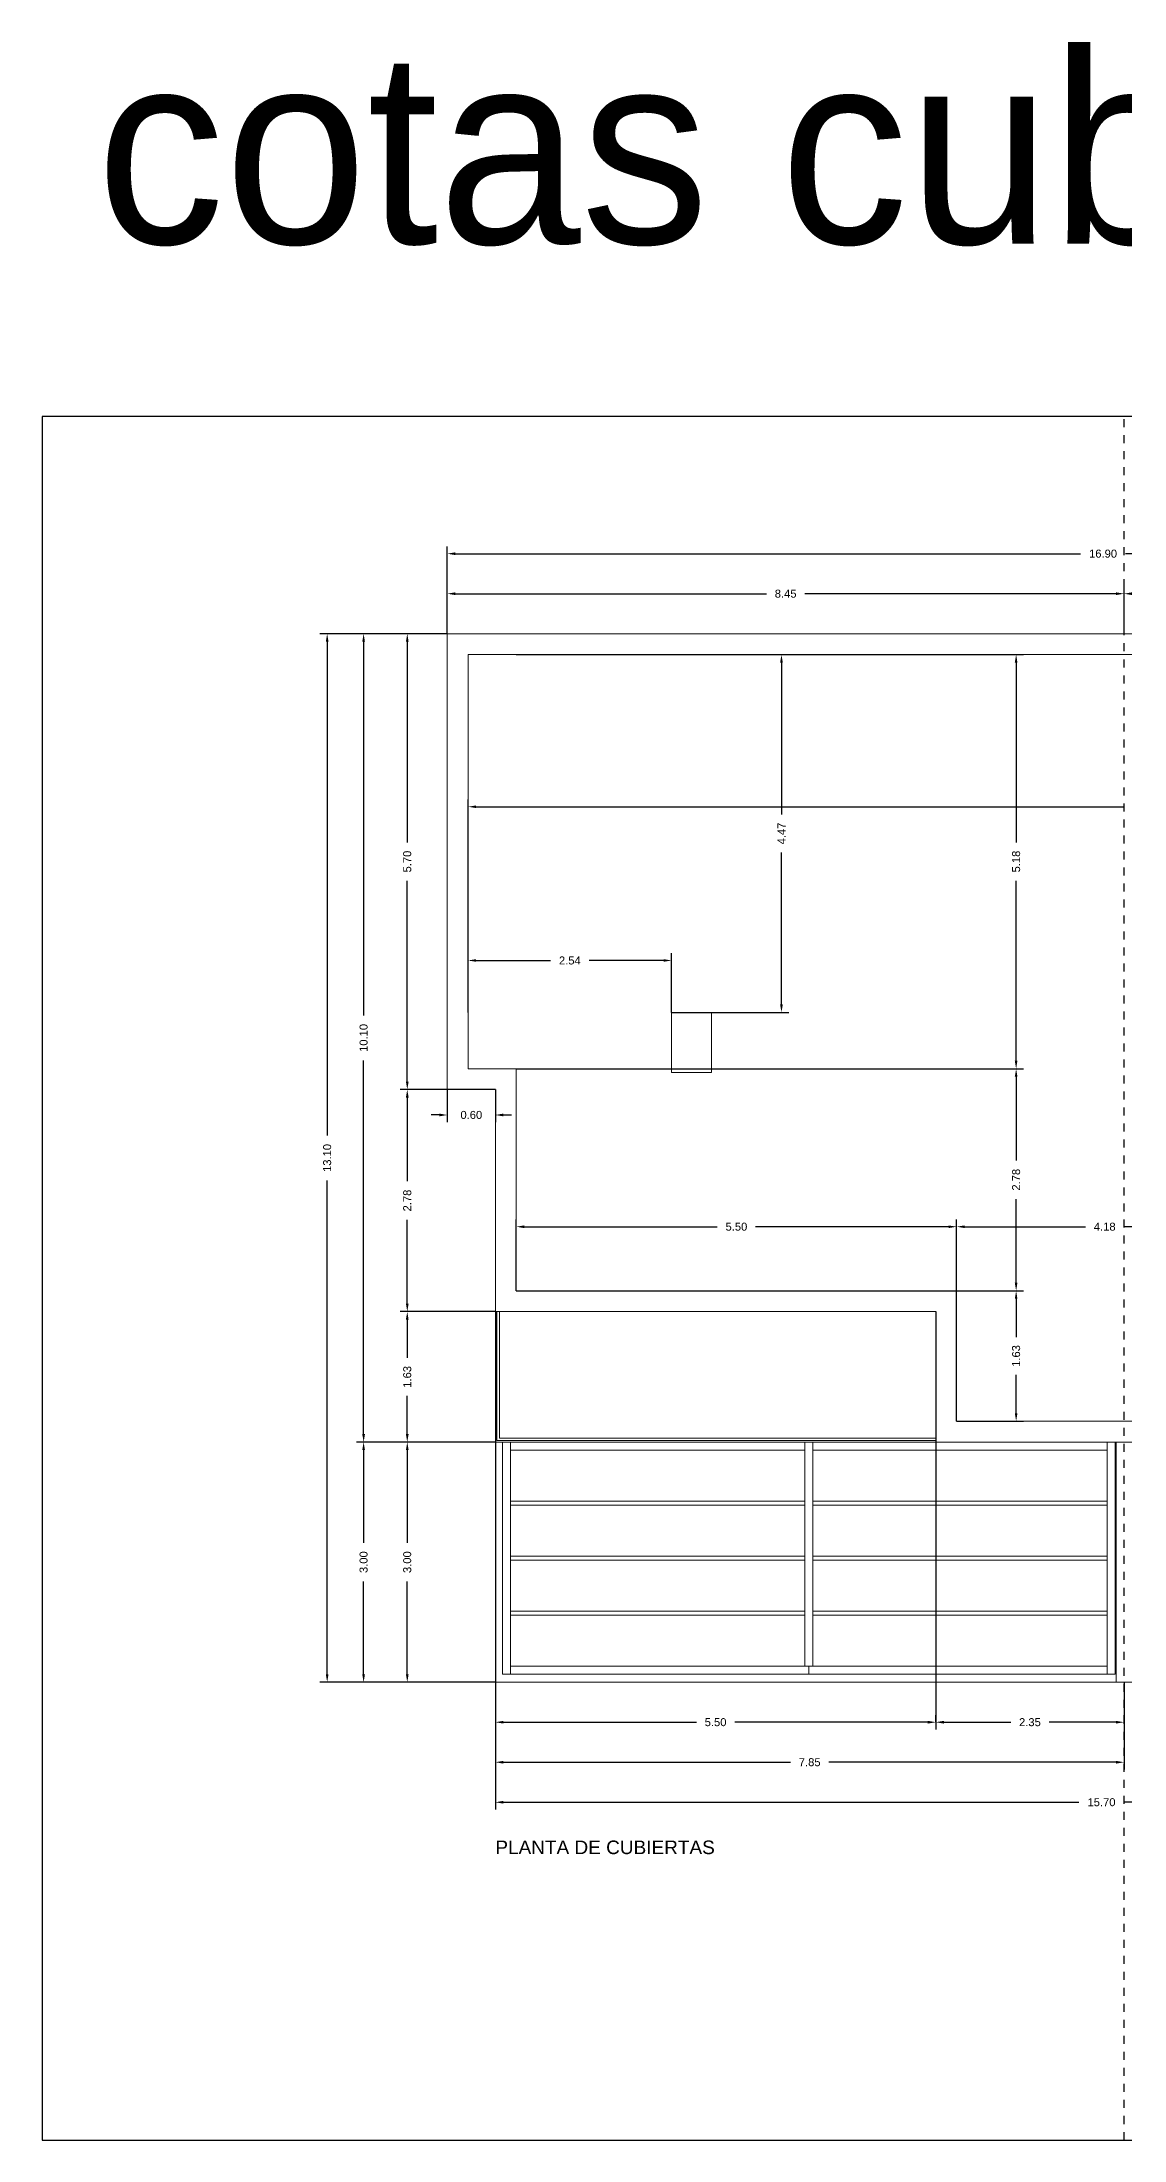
# Model space of a CAD drawing. Header units: millimetres. Extents: x 441156 to 441653, y 4514887 to 4515266.
# Drawn here: x 441363.37 to 441376.88, y 4515196.28 to 4515222.49 of the extents above; entities that cross this region are included whole.
import ezdxf

# ---------------------------------------------------------------- set-up
doc = ezdxf.new("R2010")
doc.units = ezdxf.units.MM
doc.linetypes.add('CONTINUA', pattern=[0])
doc.linetypes.add('RAYITAS', pattern=[0.375, 0.25, -0.125])
doc.layers.add('01_cartela', color=6, linetype='Continuous', plot=False)
for name, color, linetype in [('01_cotas', 254, 'Continuous'), ('01_proyección', 4, 'RAYITAS'), ('01_texto cartela', 5, 'Continuous'), ('01_textos', 7, 'Continuous')]:
    doc.layers.add(name, color=color, linetype=linetype)
doc.layers.add('01_varios', color=4, linetype='Continuous', lineweight=0)
doc.styles.add('Century Gothic_6', font='', dxfattribs={"height": 11})
doc.styles.add('Estilo1', font='swissel.ttf')
doc.styles.add('ROMANS', font='romans')
doc.styles.get('Century Gothic_6').set_extended_font_data('Century Gothic')
doc.dimstyles.new('DECIMAL-50', dxfattribs={"dimtxt": 0.08, "dimasz": 0.15, "dimexe": 0.09, "dimexo": 0, "dimgap": 0.09, "dimtad": 0, "dimzin": 0, "dimdsep": 46, "dimtxsty": 'ROMANS', "dimcen": 0.09, "dimclrt": 6, "dimadec": 0, "dimazin": 0, "dimtfac": 1.38, "dimtix": 1, "dimtofl": 0, "dimtmove": 2, "dimatfit": 3, "dimldrblk": 'OBLIQUE', "dimfxl": 1, "dimtolj": 1, "dimtzin": 0, "dimarcsym": 0})

# ---------------------------------------------------------------- blocks, each defined once
blk = doc.blocks.new('*D32')
at = {"layer": '01_cotas', "color": 0, "linetype": 'CONTINUA', "lineweight": -2, "transparency": 16777216}
for p, q in [((441368.433, 4515215.098), (441368.433, 4515215.688)), ((441376.883, 4515215.098), (441376.883, 4515215.688))]:
    blk.add_line(p, q, dxfattribs=at)
at = {"layer": '01_cotas', "color": 0, "lineweight": -2, "transparency": 16777216}
for p, q in [((441368.533, 4515215.598), (441372.418, 4515215.598)), ((441376.783, 4515215.598), (441372.898, 4515215.598))]:
    blk.add_line(p, q, dxfattribs=at)
at = {"layer": '01_cotas', "color": 0, "transparency": 16777216}
for points in [[(441368.533, 4515215.615), (441368.533, 4515215.581), (441368.433, 4515215.598)], [(441376.783, 4515215.615), (441376.783, 4515215.581), (441376.883, 4515215.598)]]:
    blk.add_solid(points, dxfattribs=at)
at = {"layer": '01_cotas', "color": 7, "transparency": 16777216, "insert": (441372.658, 4515215.598), "char_height": 0.1, "attachment_point": 5, "style": 'Estilo1'}
blk.add_mtext('\\A1;8.45', dxfattribs=at)
blk = doc.blocks.new('*D33')
at = {"layer": '01_cotas', "color": 0, "linetype": 'CONTINUA', "lineweight": -2, "transparency": 16777216}
for p, q in [((441376.883, 4515215.098), (441376.883, 4515215.688)), ((441385.333, 4515215.098), (441385.333, 4515215.688))]:
    blk.add_line(p, q, dxfattribs=at)
at = {"layer": '01_cotas', "color": 0, "lineweight": -2, "transparency": 16777216}
for p, q in [((441376.983, 4515215.598), (441380.868, 4515215.598)), ((441385.233, 4515215.598), (441381.348, 4515215.598))]:
    blk.add_line(p, q, dxfattribs=at)
at = {"layer": '01_cotas', "color": 0, "transparency": 16777216}
for points in [[(441376.983, 4515215.615), (441376.983, 4515215.581), (441376.883, 4515215.598)], [(441385.233, 4515215.615), (441385.233, 4515215.581), (441385.333, 4515215.598)]]:
    blk.add_solid(points, dxfattribs=at)
at = {"layer": '01_cotas', "color": 7, "transparency": 16777216, "insert": (441381.108, 4515215.598), "char_height": 0.1, "attachment_point": 5, "style": 'Estilo1'}
blk.add_mtext('\\A1;8.45', dxfattribs=at)
blk = doc.blocks.new('*D34')
at = {"layer": '01_cotas', "color": 0, "linetype": 'CONTINUA', "lineweight": -2, "transparency": 16777216}
for p, q in [((441368.433, 4515215.098), (441368.433, 4515216.188)), ((441385.333, 4515215.098), (441385.333, 4515216.188))]:
    blk.add_line(p, q, dxfattribs=at)
at = {"layer": '01_cotas', "color": 0, "lineweight": -2, "transparency": 16777216}
for p, q in [((441368.533, 4515216.098), (441376.339, 4515216.098)), ((441385.233, 4515216.098), (441376.902, 4515216.098))]:
    blk.add_line(p, q, dxfattribs=at)
at = {"layer": '01_cotas', "color": 0, "transparency": 16777216}
for points in [[(441368.533, 4515216.115), (441368.533, 4515216.081), (441368.433, 4515216.098)], [(441385.233, 4515216.115), (441385.233, 4515216.081), (441385.333, 4515216.098)]]:
    blk.add_solid(points, dxfattribs=at)
at = {"layer": '01_cotas', "color": 7, "transparency": 16777216, "insert": (441376.621, 4515216.098), "char_height": 0.1, "attachment_point": 5, "style": 'Estilo1'}
blk.add_mtext('\\A1;16.90', dxfattribs=at)
blk = doc.blocks.new('*D35')
at = {"layer": '01_cotas', "color": 0, "linetype": 'CONTINUA', "lineweight": -2, "transparency": 16777216}
for p, q in [((441368.433, 4515215.098), (441367.843, 4515215.098)), ((441368.433, 4515209.403), (441367.843, 4515209.403))]:
    blk.add_line(p, q, dxfattribs=at)
at = {"layer": '01_cotas', "color": 0, "lineweight": -2, "transparency": 16777216}
for p, q in [((441367.933, 4515214.998), (441367.933, 4515212.491)), ((441367.933, 4515209.503), (441367.933, 4515212.01))]:
    blk.add_line(p, q, dxfattribs=at)
at = {"layer": '01_cotas', "color": 0, "transparency": 16777216}
for points in [[(441367.916, 4515214.998), (441367.95, 4515214.998), (441367.933, 4515215.098)], [(441367.916, 4515209.503), (441367.95, 4515209.503), (441367.933, 4515209.403)]]:
    blk.add_solid(points, dxfattribs=at)
at = {"layer": '01_cotas', "color": 7, "transparency": 16777216, "insert": (441367.933, 4515212.251), "char_height": 0.1, "attachment_point": 5, "rotation": 90, "style": 'Estilo1'}
blk.add_mtext('\\A1;5.70', dxfattribs=at)
blk = doc.blocks.new('*D36')
at = {"layer": '01_cotas', "color": 0, "linetype": 'CONTINUA', "lineweight": -2, "transparency": 16777216}
for p, q in [((441369.033, 4515209.403), (441367.843, 4515209.403)), ((441369.033, 4515206.628), (441367.843, 4515206.628))]:
    blk.add_line(p, q, dxfattribs=at)
at = {"layer": '01_cotas', "color": 0, "lineweight": -2, "transparency": 16777216}
for p, q in [((441367.933, 4515209.303), (441367.933, 4515208.256)), ((441367.933, 4515206.728), (441367.933, 4515207.775))]:
    blk.add_line(p, q, dxfattribs=at)
at = {"layer": '01_cotas', "color": 0, "transparency": 16777216}
for points in [[(441367.916, 4515209.303), (441367.95, 4515209.303), (441367.933, 4515209.403)], [(441367.916, 4515206.728), (441367.95, 4515206.728), (441367.933, 4515206.628)]]:
    blk.add_solid(points, dxfattribs=at)
at = {"layer": '01_cotas', "color": 7, "transparency": 16777216, "insert": (441367.933, 4515208.016), "char_height": 0.1, "attachment_point": 5, "rotation": 90, "style": 'Estilo1'}
blk.add_mtext('\\A1;2.78', dxfattribs=at)
blk = doc.blocks.new('*D37')
at = {"layer": '01_cotas', "color": 0, "linetype": 'CONTINUA', "lineweight": -2, "transparency": 16777216}
for p, q in [((441369.033, 4515206.628), (441367.843, 4515206.628)), ((441369.033, 4515204.998), (441367.843, 4515204.998))]:
    blk.add_line(p, q, dxfattribs=at)
at = {"layer": '01_cotas', "color": 0, "lineweight": -2, "transparency": 16777216}
for p, q in [((441367.933, 4515206.528), (441367.933, 4515206.049)), ((441367.933, 4515205.098), (441367.933, 4515205.577))]:
    blk.add_line(p, q, dxfattribs=at)
at = {"layer": '01_cotas', "color": 0, "transparency": 16777216}
for points in [[(441367.916, 4515206.528), (441367.95, 4515206.528), (441367.933, 4515206.628)], [(441367.916, 4515205.098), (441367.95, 4515205.098), (441367.933, 4515204.998)]]:
    blk.add_solid(points, dxfattribs=at)
at = {"layer": '01_cotas', "color": 7, "transparency": 16777216, "insert": (441367.933, 4515205.813), "char_height": 0.1, "attachment_point": 5, "rotation": 90, "style": 'Estilo1'}
blk.add_mtext('\\A1;1.63', dxfattribs=at)
blk = doc.blocks.new('*D38')
at = {"layer": '01_cotas', "color": 0, "linetype": 'CONTINUA', "lineweight": -2, "transparency": 16777216}
for p, q in [((441369.033, 4515204.998), (441367.843, 4515204.998)), ((441369.033, 4515201.998), (441367.843, 4515201.998))]:
    blk.add_line(p, q, dxfattribs=at)
at = {"layer": '01_cotas', "color": 0, "lineweight": -2, "transparency": 16777216}
for p, q in [((441367.933, 4515204.898), (441367.933, 4515203.738)), ((441367.933, 4515202.098), (441367.933, 4515203.258))]:
    blk.add_line(p, q, dxfattribs=at)
at = {"layer": '01_cotas', "color": 0, "transparency": 16777216}
for points in [[(441367.916, 4515204.898), (441367.95, 4515204.898), (441367.933, 4515204.998)], [(441367.916, 4515202.098), (441367.95, 4515202.098), (441367.933, 4515201.998)]]:
    blk.add_solid(points, dxfattribs=at)
at = {"layer": '01_cotas', "color": 7, "transparency": 16777216, "insert": (441367.933, 4515203.498), "char_height": 0.1, "attachment_point": 5, "rotation": 90, "style": 'Estilo1'}
blk.add_mtext('\\A1;3.00', dxfattribs=at)
blk = doc.blocks.new('*D39')
at = {"layer": '01_cotas', "color": 0, "linetype": 'CONTINUA', "lineweight": -2, "transparency": 16777216}
for p, q in [((441369.033, 4515206.628), (441369.033, 4515201.408)), ((441374.533, 4515206.628), (441374.533, 4515201.408))]:
    blk.add_line(p, q, dxfattribs=at)
at = {"layer": '01_cotas', "color": 0, "lineweight": -2, "transparency": 16777216}
for p, q in [((441369.133, 4515201.498), (441371.543, 4515201.498)), ((441374.433, 4515201.498), (441372.023, 4515201.498))]:
    blk.add_line(p, q, dxfattribs=at)
at = {"layer": '01_cotas', "color": 0, "transparency": 16777216}
for points in [[(441369.133, 4515201.515), (441369.133, 4515201.481), (441369.033, 4515201.498)], [(441374.433, 4515201.515), (441374.433, 4515201.481), (441374.533, 4515201.498)]]:
    blk.add_solid(points, dxfattribs=at)
at = {"layer": '01_cotas', "color": 7, "transparency": 16777216, "insert": (441371.783, 4515201.498), "char_height": 0.1, "attachment_point": 5, "style": 'Estilo1'}
blk.add_mtext('\\A1;5.50', dxfattribs=at)
blk = doc.blocks.new('*D40')
at = {"layer": '01_cotas', "color": 0, "linetype": 'CONTINUA', "lineweight": -2, "transparency": 16777216}
for p, q in [((441369.033, 4515201.998), (441369.033, 4515200.908)), ((441376.883, 4515201.998), (441376.883, 4515200.908))]:
    blk.add_line(p, q, dxfattribs=at)
at = {"layer": '01_cotas', "color": 0, "lineweight": -2, "transparency": 16777216}
for p, q in [((441369.133, 4515200.998), (441372.718, 4515200.998)), ((441376.783, 4515200.998), (441373.197, 4515200.998))]:
    blk.add_line(p, q, dxfattribs=at)
at = {"layer": '01_cotas', "color": 0, "transparency": 16777216}
for points in [[(441369.133, 4515201.015), (441369.133, 4515200.981), (441369.033, 4515200.998)], [(441376.783, 4515201.015), (441376.783, 4515200.981), (441376.883, 4515200.998)]]:
    blk.add_solid(points, dxfattribs=at)
at = {"layer": '01_cotas', "color": 7, "transparency": 16777216, "insert": (441372.958, 4515200.998), "char_height": 0.1, "attachment_point": 5, "style": 'Estilo1'}
blk.add_mtext('\\A1;7.85', dxfattribs=at)
blk = doc.blocks.new('*D41')
at = {"layer": '01_cotas', "color": 0, "linetype": 'CONTINUA', "lineweight": -2, "transparency": 16777216}
for p, q in [((441367.933, 4515215.098), (441366.843, 4515215.098)), ((441368.533, 4515201.998), (441366.843, 4515201.998))]:
    blk.add_line(p, q, dxfattribs=at)
at = {"layer": '01_cotas', "color": 0, "lineweight": -2, "transparency": 16777216}
for p, q in [((441366.933, 4515214.998), (441366.933, 4515208.829)), ((441366.933, 4515202.098), (441366.933, 4515208.267))]:
    blk.add_line(p, q, dxfattribs=at)
at = {"layer": '01_cotas', "color": 0, "transparency": 16777216}
for points in [[(441366.916, 4515214.998), (441366.95, 4515214.998), (441366.933, 4515215.098)], [(441366.916, 4515202.098), (441366.95, 4515202.098), (441366.933, 4515201.998)]]:
    blk.add_solid(points, dxfattribs=at)
at = {"layer": '01_cotas', "color": 7, "transparency": 16777216, "insert": (441366.933, 4515208.548), "char_height": 0.1, "attachment_point": 5, "rotation": 90, "style": 'Estilo1'}
blk.add_mtext('\\A1;13.10', dxfattribs=at)
blk = doc.blocks.new('*D48')
at = {"layer": '01_cotas', "color": 0, "linetype": 'CONTINUA', "lineweight": -2, "transparency": 16777216}
for p, q in [((441374.533, 4515201.498), (441374.533, 4515201.588)), ((441376.883, 4515201.498), (441376.883, 4515201.588))]:
    blk.add_line(p, q, dxfattribs=at)
at = {"layer": '01_cotas', "color": 0, "lineweight": -2, "transparency": 16777216}
for p, q in [((441374.633, 4515201.498), (441375.468, 4515201.498)), ((441376.783, 4515201.498), (441375.948, 4515201.498))]:
    blk.add_line(p, q, dxfattribs=at)
at = {"layer": '01_cotas', "color": 0, "transparency": 16777216}
for points in [[(441374.633, 4515201.515), (441374.633, 4515201.481), (441374.533, 4515201.498)], [(441376.783, 4515201.515), (441376.783, 4515201.481), (441376.883, 4515201.498)]]:
    blk.add_solid(points, dxfattribs=at)
at = {"layer": '01_cotas', "color": 7, "transparency": 16777216, "insert": (441375.708, 4515201.498), "char_height": 0.1, "attachment_point": 5, "style": 'Estilo1'}
blk.add_mtext('\\A1;2.35', dxfattribs=at)
blk = doc.blocks.new('*D50')
at = {"layer": '01_cotas', "color": 0, "linetype": 'CONTINUA', "lineweight": -2, "transparency": 16777216}
for p, q in [((441368.433, 4515209.403), (441368.433, 4515208.995)), ((441369.033, 4515209.403), (441369.033, 4515208.995))]:
    blk.add_line(p, q, dxfattribs=at)
at = {"layer": '01_cotas', "color": 0, "lineweight": -2, "transparency": 16777216}
for p, q in [((441368.333, 4515209.085), (441368.233, 4515209.085)), ((441369.133, 4515209.085), (441369.233, 4515209.085))]:
    blk.add_line(p, q, dxfattribs=at)
at = {"layer": '01_cotas', "color": 0, "transparency": 16777216}
for points in [[(441368.333, 4515209.102), (441368.333, 4515209.068), (441368.433, 4515209.085)], [(441369.133, 4515209.102), (441369.133, 4515209.068), (441369.033, 4515209.085)]]:
    blk.add_solid(points, dxfattribs=at)
at = {"layer": '01_cotas', "color": 7, "transparency": 16777216, "insert": (441368.733, 4515209.085), "char_height": 0.1, "attachment_point": 5, "style": 'Estilo1'}
blk.add_mtext('\\A1;0.60', dxfattribs=at)
blk = doc.blocks.new('*D52')
at = {"layer": '01_cotas', "color": 0, "linetype": 'CONTINUA', "lineweight": -2, "transparency": 16777216}
for p, q in [((441369.033, 4515201.998), (441369.033, 4515200.408)), ((441384.733, 4515201.998), (441384.733, 4515200.408))]:
    blk.add_line(p, q, dxfattribs=at)
at = {"layer": '01_cotas', "color": 0, "lineweight": -2, "transparency": 16777216}
for p, q in [((441369.133, 4515200.498), (441376.32, 4515200.498)), ((441384.633, 4515200.498), (441376.883, 4515200.498))]:
    blk.add_line(p, q, dxfattribs=at)
at = {"layer": '01_cotas', "color": 0, "transparency": 16777216}
for points in [[(441369.133, 4515200.515), (441369.133, 4515200.481), (441369.033, 4515200.498)], [(441384.633, 4515200.515), (441384.633, 4515200.481), (441384.733, 4515200.498)]]:
    blk.add_solid(points, dxfattribs=at)
at = {"layer": '01_cotas', "color": 7, "transparency": 16777216, "insert": (441376.602, 4515200.498), "char_height": 0.1, "attachment_point": 5, "style": 'Estilo1'}
blk.add_mtext('\\A1;15.70', dxfattribs=at)
blk = doc.blocks.new('*D53')
at = {"layer": '01_cotas', "color": 0, "linetype": 'CONTINUA', "lineweight": -2, "transparency": 16777216}
for p, q in [((441374.793, 4515205.259), (441374.793, 4515207.779)), ((441378.973, 4515205.259), (441378.973, 4515207.779))]:
    blk.add_line(p, q, dxfattribs=at)
at = {"layer": '01_cotas', "color": 0, "lineweight": -2, "transparency": 16777216}
for p, q in [((441374.893, 4515207.689), (441376.401, 4515207.689)), ((441378.873, 4515207.689), (441376.883, 4515207.689))]:
    blk.add_line(p, q, dxfattribs=at)
at = {"layer": '01_cotas', "color": 0, "transparency": 16777216}
for points in [[(441374.893, 4515207.705), (441374.893, 4515207.672), (441374.793, 4515207.689)], [(441378.873, 4515207.705), (441378.873, 4515207.672), (441378.973, 4515207.689)]]:
    blk.add_solid(points, dxfattribs=at)
at = {"layer": '01_cotas', "color": 7, "transparency": 16777216, "insert": (441376.642, 4515207.689), "char_height": 0.1, "attachment_point": 5, "style": 'Estilo1'}
blk.add_mtext('\\A1;4.18', dxfattribs=at)
blk = doc.blocks.new('*D55')
at = {"layer": '01_cotas', "color": 0, "linetype": 'CONTINUA', "lineweight": -2, "transparency": 16777216}
for p, q in [((441369.293, 4515206.888), (441369.293, 4515207.779)), ((441374.793, 4515206.888), (441374.793, 4515207.779))]:
    blk.add_line(p, q, dxfattribs=at)
at = {"layer": '01_cotas', "color": 0, "lineweight": -2, "transparency": 16777216}
for p, q in [((441369.393, 4515207.689), (441371.803, 4515207.689)), ((441374.693, 4515207.689), (441372.283, 4515207.689))]:
    blk.add_line(p, q, dxfattribs=at)
at = {"layer": '01_cotas', "color": 0, "transparency": 16777216}
for points in [[(441369.393, 4515207.705), (441369.393, 4515207.672), (441369.293, 4515207.689)], [(441374.693, 4515207.705), (441374.693, 4515207.672), (441374.793, 4515207.689)]]:
    blk.add_solid(points, dxfattribs=at)
at = {"layer": '01_cotas', "color": 7, "transparency": 16777216, "insert": (441372.043, 4515207.689), "char_height": 0.1, "attachment_point": 5, "style": 'Estilo1'}
blk.add_mtext('\\A1;5.50', dxfattribs=at)
blk = doc.blocks.new('*D56')
at = {"layer": '01_cotas', "color": 0, "linetype": 'CONTINUA', "lineweight": -2, "transparency": 16777216}
for p, q in [((441368.693, 4515210.436), (441368.693, 4515213.026)), ((441385.073, 4515210.436), (441385.073, 4515213.026))]:
    blk.add_line(p, q, dxfattribs=at)
at = {"layer": '01_cotas', "color": 0, "lineweight": -2, "transparency": 16777216}
for p, q in [((441368.793, 4515212.936), (441376.883, 4515212.936)), ((441384.973, 4515212.936), (441377.445, 4515212.936))]:
    blk.add_line(p, q, dxfattribs=at)
at = {"layer": '01_cotas', "color": 0, "transparency": 16777216}
for points in [[(441368.793, 4515212.953), (441368.793, 4515212.92), (441368.693, 4515212.936)], [(441384.973, 4515212.953), (441384.973, 4515212.92), (441385.073, 4515212.936)]]:
    blk.add_solid(points, dxfattribs=at)
at = {"layer": '01_cotas', "color": 7, "transparency": 16777216, "insert": (441377.164, 4515212.936), "char_height": 0.1, "attachment_point": 5, "style": 'Estilo1'}
blk.add_mtext('\\A1;16.38', dxfattribs=at)
blk = doc.blocks.new('*D59')
at = {"layer": '01_cotas', "color": 0, "linetype": 'CONTINUA', "lineweight": -2, "transparency": 16777216}
for p, q in [((441368.693, 4515210.366), (441368.693, 4515211.105)), ((441371.233, 4515210.366), (441371.233, 4515211.105))]:
    blk.add_line(p, q, dxfattribs=at)
at = {"layer": '01_cotas', "color": 0, "lineweight": -2, "transparency": 16777216}
for p, q in [((441368.793, 4515211.015), (441369.722, 4515211.015)), ((441371.133, 4515211.015), (441370.203, 4515211.015))]:
    blk.add_line(p, q, dxfattribs=at)
at = {"layer": '01_cotas', "color": 0, "transparency": 16777216}
for points in [[(441368.793, 4515211.032), (441368.793, 4515210.999), (441368.693, 4515211.015)], [(441371.133, 4515211.032), (441371.133, 4515210.999), (441371.233, 4515211.015)]]:
    blk.add_solid(points, dxfattribs=at)
at = {"layer": '01_cotas', "color": 7, "transparency": 16777216, "insert": (441369.963, 4515211.015), "char_height": 0.1, "attachment_point": 5, "style": 'Estilo1'}
blk.add_mtext('\\A1;2.54', dxfattribs=at)
blk = doc.blocks.new('*D60')
at = {"layer": '01_cotas', "color": 0, "linetype": 'CONTINUA', "lineweight": -2, "transparency": 16777216}
for p, q in [((441371.233, 4515214.838), (441372.696, 4515214.838)), ((441371.233, 4515210.366), (441372.696, 4515210.366))]:
    blk.add_line(p, q, dxfattribs=at)
at = {"layer": '01_cotas', "color": 0, "lineweight": -2, "transparency": 16777216}
for p, q in [((441372.606, 4515214.738), (441372.606, 4515212.841)), ((441372.606, 4515210.466), (441372.606, 4515212.363))]:
    blk.add_line(p, q, dxfattribs=at)
at = {"layer": '01_cotas', "color": 0, "transparency": 16777216}
for points in [[(441372.589, 4515214.738), (441372.622, 4515214.738), (441372.606, 4515214.838)], [(441372.589, 4515210.466), (441372.622, 4515210.466), (441372.606, 4515210.366)]]:
    blk.add_solid(points, dxfattribs=at)
at = {"layer": '01_cotas', "color": 7, "transparency": 16777216, "insert": (441372.606, 4515212.602), "char_height": 0.1, "attachment_point": 5, "rotation": 90, "style": 'Estilo1'}
blk.add_mtext('\\A1;4.47', dxfattribs=at)
blk = doc.blocks.new('*D64')
at = {"layer": '01_cotas', "color": 0, "linetype": 'CONTINUA', "lineweight": -2, "transparency": 16777216}
for p, q in [((441374.793, 4515206.888), (441375.626, 4515206.888)), ((441374.793, 4515205.259), (441375.626, 4515205.259))]:
    blk.add_line(p, q, dxfattribs=at)
at = {"layer": '01_cotas', "color": 0, "lineweight": -2, "transparency": 16777216}
for p, q in [((441375.536, 4515206.788), (441375.536, 4515206.31)), ((441375.536, 4515205.359), (441375.536, 4515205.837))]:
    blk.add_line(p, q, dxfattribs=at)
at = {"layer": '01_cotas', "color": 0, "transparency": 16777216}
for points in [[(441375.519, 4515206.788), (441375.552, 4515206.788), (441375.536, 4515206.888)], [(441375.519, 4515205.359), (441375.552, 4515205.359), (441375.536, 4515205.259)]]:
    blk.add_solid(points, dxfattribs=at)
at = {"layer": '01_cotas', "color": 7, "transparency": 16777216, "insert": (441375.536, 4515206.074), "char_height": 0.1, "attachment_point": 5, "rotation": 90, "style": 'Estilo1'}
blk.add_mtext('\\A1;1.63', dxfattribs=at)
blk = doc.blocks.new('*D65')
at = {"layer": '01_cotas', "color": 0, "linetype": 'CONTINUA', "lineweight": -2, "transparency": 16777216}
for p, q in [((441369.293, 4515209.663), (441375.626, 4515209.663)), ((441369.293, 4515206.888), (441375.626, 4515206.888))]:
    blk.add_line(p, q, dxfattribs=at)
at = {"layer": '01_cotas', "color": 0, "lineweight": -2, "transparency": 16777216}
for p, q in [((441375.536, 4515209.563), (441375.536, 4515208.516)), ((441375.536, 4515206.988), (441375.536, 4515208.035))]:
    blk.add_line(p, q, dxfattribs=at)
at = {"layer": '01_cotas', "color": 0, "transparency": 16777216}
for points in [[(441375.519, 4515209.563), (441375.552, 4515209.563), (441375.536, 4515209.663)], [(441375.519, 4515206.988), (441375.552, 4515206.988), (441375.536, 4515206.888)]]:
    blk.add_solid(points, dxfattribs=at)
at = {"layer": '01_cotas', "color": 7, "transparency": 16777216, "insert": (441375.536, 4515208.276), "char_height": 0.1, "attachment_point": 5, "rotation": 90, "style": 'Estilo1'}
blk.add_mtext('\\A1;2.78', dxfattribs=at)
blk = doc.blocks.new('*D66')
at = {"layer": '01_cotas', "color": 0, "linetype": 'CONTINUA', "lineweight": -2, "transparency": 16777216}
for p, q in [((441369.293, 4515214.838), (441375.626, 4515214.838)), ((441369.293, 4515209.663), (441375.626, 4515209.663))]:
    blk.add_line(p, q, dxfattribs=at)
at = {"layer": '01_cotas', "color": 0, "lineweight": -2, "transparency": 16777216}
for p, q in [((441375.536, 4515214.738), (441375.536, 4515212.491)), ((441375.536, 4515209.763), (441375.536, 4515212.01))]:
    blk.add_line(p, q, dxfattribs=at)
at = {"layer": '01_cotas', "color": 0, "transparency": 16777216}
for points in [[(441375.519, 4515214.738), (441375.552, 4515214.738), (441375.536, 4515214.838)], [(441375.519, 4515209.763), (441375.552, 4515209.763), (441375.536, 4515209.663)]]:
    blk.add_solid(points, dxfattribs=at)
at = {"layer": '01_cotas', "color": 7, "transparency": 16777216, "insert": (441375.536, 4515212.251), "char_height": 0.1, "attachment_point": 5, "rotation": 90, "style": 'Estilo1'}
blk.add_mtext('\\A1;5.18', dxfattribs=at)
blk = doc.blocks.new('*D575')
at = {"layer": '01_cotas', "color": 0, "linetype": 'CONTINUA', "lineweight": -2, "transparency": 16777216}
for p, q in [((441368.433, 4515215.098), (441367.298, 4515215.098)), ((441368.433, 4515204.998), (441367.298, 4515204.998))]:
    blk.add_line(p, q, dxfattribs=at)
at = {"layer": '01_cotas', "color": 0, "lineweight": -2, "transparency": 16777216}
for p, q in [((441367.388, 4515214.998), (441367.388, 4515210.329)), ((441367.388, 4515205.098), (441367.388, 4515209.767))]:
    blk.add_line(p, q, dxfattribs=at)
at = {"layer": '01_cotas', "color": 0, "transparency": 16777216}
for points in [[(441367.371, 4515214.998), (441367.405, 4515214.998), (441367.388, 4515215.098)], [(441367.371, 4515205.098), (441367.405, 4515205.098), (441367.388, 4515204.998)]]:
    blk.add_solid(points, dxfattribs=at)
at = {"layer": '01_cotas', "color": 7, "transparency": 16777216, "insert": (441367.388, 4515210.048), "char_height": 0.1, "attachment_point": 5, "rotation": 90, "style": 'Estilo1'}
blk.add_mtext('\\A1;10.10', dxfattribs=at)
blk = doc.blocks.new('*D576')
at = {"layer": '01_cotas', "color": 0, "linetype": 'CONTINUA', "lineweight": -2, "transparency": 16777216}
for p, q in [((441367.388, 4515204.998), (441367.298, 4515204.998)), ((441367.388, 4515201.998), (441367.298, 4515201.998))]:
    blk.add_line(p, q, dxfattribs=at)
at = {"layer": '01_cotas', "color": 0, "lineweight": -2, "transparency": 16777216}
for p, q in [((441367.388, 4515204.898), (441367.388, 4515203.738)), ((441367.388, 4515202.098), (441367.388, 4515203.258))]:
    blk.add_line(p, q, dxfattribs=at)
at = {"layer": '01_cotas', "color": 0, "transparency": 16777216}
for points in [[(441367.371, 4515204.898), (441367.405, 4515204.898), (441367.388, 4515204.998)], [(441367.371, 4515202.098), (441367.405, 4515202.098), (441367.388, 4515201.998)]]:
    blk.add_solid(points, dxfattribs=at)
at = {"layer": '01_cotas', "color": 7, "transparency": 16777216, "insert": (441367.388, 4515203.498), "char_height": 0.1, "attachment_point": 5, "rotation": 90, "style": 'Estilo1'}
blk.add_mtext('\\A1;3.00', dxfattribs=at)

msp = doc.modelspace()

# ---------------------------------------------------------------- linework, layer by layer
at = {"layer": '01_cartela', "color": 1}
msp.add_lwpolyline([(441363.372, 4515217.813), (441363.372, 4515196.278), (441394.01, 4515196.278), (441394.01, 4515217.813)], close=True, dxfattribs=at)
at = {"layer": '01_proyección', "color": 10, "ltscale": 0.25}
msp.add_line((441376.883, 4515196.278, 0), (441376.883, 4515217.813), dxfattribs=at)
at = {"layer": '01_varios'}
for p, q in [((441369.033, 4515206.628, 0), (441369.033, 4515204.998, 0)), ((441369.053, 4515206.628, 0), (441369.053, 4515205.018, 0)), ((441369.083, 4515206.628, 0), (441369.083, 4515205.048, 0)), ((441369.053, 4515205.018, 0), (441374.533, 4515205.018, 0)), ((441369.083, 4515205.048, 0), (441374.533, 4515205.048, 0)), ((441369.033, 4515204.998, 0), (441374.533, 4515204.998, 0)), ((441369.033, 4515204.998, 0), (441369.033, 4515201.998, 0)), ((441369.123, 4515204.998, 0), (441369.123, 4515202.098, 0)), ((441369.223, 4515202.098, 0), (441369.223, 4515204.998, 0)), ((441372.898, 4515204.898), (441369.223, 4515204.898, 0)), ((441372.898, 4515202.198), (441372.898, 4515204.998)), ((441372.998, 4515202.198), (441372.998, 4515204.998)), ((441376.673, 4515204.898, 0), (441372.998, 4515204.898)), ((441376.673, 4515202.098, 0), (441376.673, 4515204.998, 0)), ((441376.773, 4515202.098, 0), (441376.773, 4515204.998, 0)), ((441376.783, 4515204.998, 0), (441376.783, 4515201.998, 0)), ((441376.783, 4515204.998, 0), (441376.783, 4515201.998, 0)), ((441369.223, 4515204.261, 0), (441372.898, 4515204.261)), ((441372.998, 4515204.261), (441376.673, 4515204.261, 0)), ((441369.223, 4515204.211, 0), (441372.898, 4515204.211)), ((441372.998, 4515204.211), (441376.673, 4515204.211, 0)), ((441369.223, 4515203.573, 0), (441372.898, 4515203.573)), ((441369.223, 4515203.523, 0), (441372.898, 4515203.523)), ((441372.998, 4515203.573), (441376.673, 4515203.573, 0)), ((441372.998, 4515203.523), (441376.673, 4515203.523, 0)), ((441369.223, 4515202.886, 0), (441372.898, 4515202.886)), ((441369.223, 4515202.836, 0), (441372.898, 4515202.836)), ((441372.998, 4515202.886), (441376.673, 4515202.886, 0)), ((441372.998, 4515202.836), (441376.673, 4515202.836, 0)), ((441376.673, 4515202.198, 0), (441369.223, 4515202.198, 0)), ((441372.948, 4515202.098), (441372.948, 4515202.198)), ((441372.948, 4515202.098), (441372.948, 4515202.198)), ((441376.783, 4515201.998, 0), (441369.033, 4515201.998, 0)), ((441376.773, 4515202.098, 0), (441369.123, 4515202.098, 0)), ((441376.983, 4515201.998, 0), (441376.783, 4515201.998, 0)), ((441376.783, 4515201.998, 0), (441376.983, 4515201.998, 0))]:
    msp.add_line(p, q, dxfattribs=at)
at = {"layer": '01_varios', "elevation": 0}
for points in [[(441368.433, 4515209.403), (441368.433, 4515215.098), (441385.333, 4515215.098), (441385.333, 4515209.403), (441384.733, 4515209.403), (441384.733, 4515206.628), (441379.233, 4515206.628), (441379.233, 4515204.998), (441374.533, 4515204.998), (441374.533, 4515206.628), (441369.033, 4515206.628), (441369.033, 4515209.403)], [(441368.693, 4515209.663), (441368.693, 4515214.838), (441385.073, 4515214.838), (441385.073, 4515209.663), (441384.473, 4515209.663), (441384.473, 4515206.888), (441378.973, 4515206.888), (441378.973, 4515205.259), (441374.793, 4515205.259), (441374.793, 4515206.888), (441369.293, 4515206.888), (441369.293, 4515209.663)], [(441371.233, 4515209.616), (441371.233, 4515210.366), (441371.733, 4515210.366), (441371.733, 4515209.616)]]:
    msp.add_lwpolyline(points, close=True, dxfattribs=at)

# ---------------------------------------------------------------- texts
at = {"layer": '01_texto cartela', "color": 1, "insert": (441364.051, 4515222.364), "char_height": 2.39287, "width": 27.31448, "attachment_point": 1, "style": 'Century Gothic_6'}
msp.add_mtext('cotas cubierta', dxfattribs=at)
at = {"layer": '01_textos', "color": 5, "style": 'Estilo1'}
msp.add_text('PLANTA DE CUBIERTAS', height=0.16973, dxfattribs=at).set_placement((441369.033, 4515199.85))

# ---------------------------------------------------------------- dimensions: what is measured, and where the dimension line sits
at = {"layer": '01_cotas'}
for base, p1, p2, picture, middle in [((441385.333, 4515216.098), (441368.433, 4515215.098, 0), (441385.333, 4515215.098), '*D34', (441376.621, 4515216.098)), ((441385.073, 4515212.936), (441368.693, 4515210.436, 0), (441385.073, 4515210.436, 0), '*D56', (441377.164, 4515212.936)), ((441378.973, 4515207.689), (441374.793, 4515205.259, 0), (441378.973, 4515205.259, 0), '*D53', (441376.642, 4515207.689))]:
    dim = msp.add_linear_dim(base=base, p1=p1, p2=p2, dimstyle='DECIMAL-50', override={"dimtxt": 0.1, "dimasz": 0.1, "dimtxsty": 'Estilo1', "dimsah": 1, "dimclrt": 7, "dimfxl": 0.09, "dimarcsym": 2}, dxfattribs=at)
    dim.commit()
    dim.dimension.update_dxf_attribs({"geometry": picture, "text_midpoint": middle, "dimtype": 160})
for base, p1, p2, picture, middle in [((441376.883, 4515215.598), (441368.433, 4515215.098, 0), (441376.883, 4515215.098, 0), '*D32', (441372.658, 4515215.598)), ((441385.333, 4515215.598), (441376.883, 4515215.098, 0), (441385.333, 4515215.098, 0), '*D33', (441381.108, 4515215.598)), ((441369.033, 4515209.085), (441368.433, 4515209.403, 0), (441369.033, 4515209.403), '*D50', (441368.733, 4515209.085)), ((441369.293, 4515207.689), (441374.793, 4515206.888, 0), (441369.293, 4515206.888, 0), '*D55', (441372.043, 4515207.689)), ((441374.533, 4515201.498), (441369.033, 4515206.628, 0), (441374.533, 4515206.628, 0), '*D39', (441371.783, 4515201.498)), ((441376.883, 4515200.998), (441369.033, 4515201.998, 0), (441376.883, 4515201.998, 0), '*D40', (441372.958, 4515200.998)), ((441376.883, 4515201.498), (441374.533, 4515201.498), (441376.883, 4515201.498), '*D48', (441375.708, 4515201.498))]:
    dim = msp.add_linear_dim(base=base, p1=p1, p2=p2, dimstyle='DECIMAL-50', override={"dimtxt": 0.1, "dimasz": 0.1, "dimtxsty": 'Estilo1', "dimsah": 1, "dimclrt": 7, "dimfxl": 0.09, "dimarcsym": 2}, dxfattribs=at)
    dim.commit()
    dim.dimension.update_dxf_attribs({"geometry": picture, "text_midpoint": middle})
for base, p1, p2, angle, picture, middle in [((441366.933, 4515215.098, 0), (441368.533, 4515201.998), (441367.933, 4515215.098), 90, '*D41', (441366.933, 4515208.548, 0)), ((441367.388, 4515204.998), (441368.433, 4515215.098), (441368.433, 4515204.998), 90, '*D575', (441367.388, 4515210.048)), ((441367.932859081, 4515209.403011822), (441368.432858994, 4515215.098011822, -0.000000531), (441368.432858994, 4515209.403011822, -0.000000531), 90, '*D35', (441367.93285908, 4515212.250511822)), ((441375.535745019, 4515214.838011824), (441369.292859394, 4515209.663011823, -0.000000531), (441369.292859394, 4515214.838011824, -0.000000531), 90, '*D66', (441375.535745018, 4515212.250511823)), ((441372.606, 4515214.838), (441371.233, 4515210.366, 0), (441371.233, 4515214.838, 0), 90, '*D60', (441372.606, 4515212.602)), ((441368.693, 4515211.015), (441371.233, 4515210.366, 0), (441368.693, 4515210.366), 180, '*D59', (441369.963, 4515211.015)), ((441375.535745, 4515209.663012), (441369.292859, 4515206.888006, -0.000001), (441369.292859, 4515209.663012, -0.000001), 90, '*D65', (441375.535745, 4515208.275509)), ((441367.932859, 4515206.628006), (441369.032859, 4515209.403012, -0.000001), (441369.032859, 4515206.628006, -0.000001), 90, '*D36', (441367.932859, 4515208.015509)), ((441375.536, 4515206.888), (441374.793, 4515205.259, 0), (441374.793, 4515206.888, 0), 90, '*D64', (441375.536, 4515206.074)), ((441367.933, 4515204.998), (441369.033, 4515206.628, 0), (441369.033, 4515204.998, 0), 90, '*D37', (441367.933, 4515205.813)), ((441367.388, 4515201.998), (441367.388, 4515204.998), (441367.388, 4515201.998, 0), 90, '*D576', (441367.388, 4515203.498)), ((441367.933, 4515201.998), (441369.033, 4515204.998, 0), (441369.033, 4515201.998, 0), 90, '*D38', (441367.933, 4515203.498))]:
    dim = msp.add_linear_dim(base=base, p1=p1, p2=p2, angle=angle, dimstyle='DECIMAL-50', override={"dimtxt": 0.1, "dimasz": 0.1, "dimtxsty": 'Estilo1', "dimsah": 1, "dimclrt": 7, "dimfxl": 0.09, "dimarcsym": 2}, dxfattribs=at)
    dim.commit()
    dim.dimension.update_dxf_attribs({"geometry": picture, "text_midpoint": middle})
dim = msp.add_linear_dim(base=(441384.733, 4515200.498), p1=(441369.033, 4515201.998), p2=(441384.733, 4515201.998), angle=0, dimstyle='DECIMAL-50', override={"dimtxt": 0.1, "dimasz": 0.1, "dimtxsty": 'Estilo1', "dimsah": 1, "dimclrt": 7, "dimfxl": 0.09, "dimarcsym": 2}, dxfattribs=at)
dim.commit()
dim.dimension.update_dxf_attribs({"geometry": '*D52', "text_midpoint": (441376.602, 4515200.498), "dimtype": 161})

doc.saveas('drawing.dxf')
